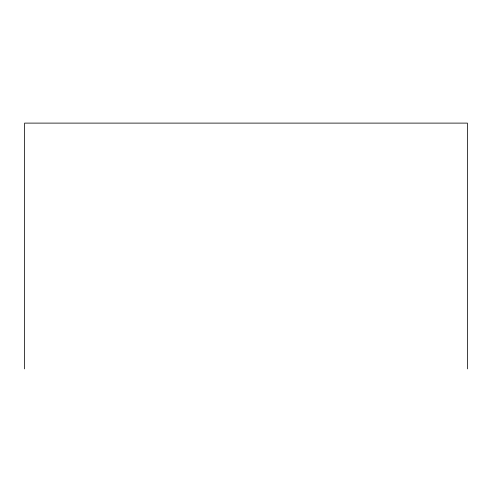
<?xml version="1.0" encoding="UTF-8"?>
<svg xmlns="http://www.w3.org/2000/svg" width="492" height="492" viewBox="0 0 492 492"><rect width="100%" height="100%" fill="white"/><g stroke="black" fill="none" stroke-linecap="round" stroke-linejoin="round"><path stroke-width="0.74" d="M467.4 368.889L467.4 123.111L24.6 123.111L24.6 368.889"/></g></svg>
